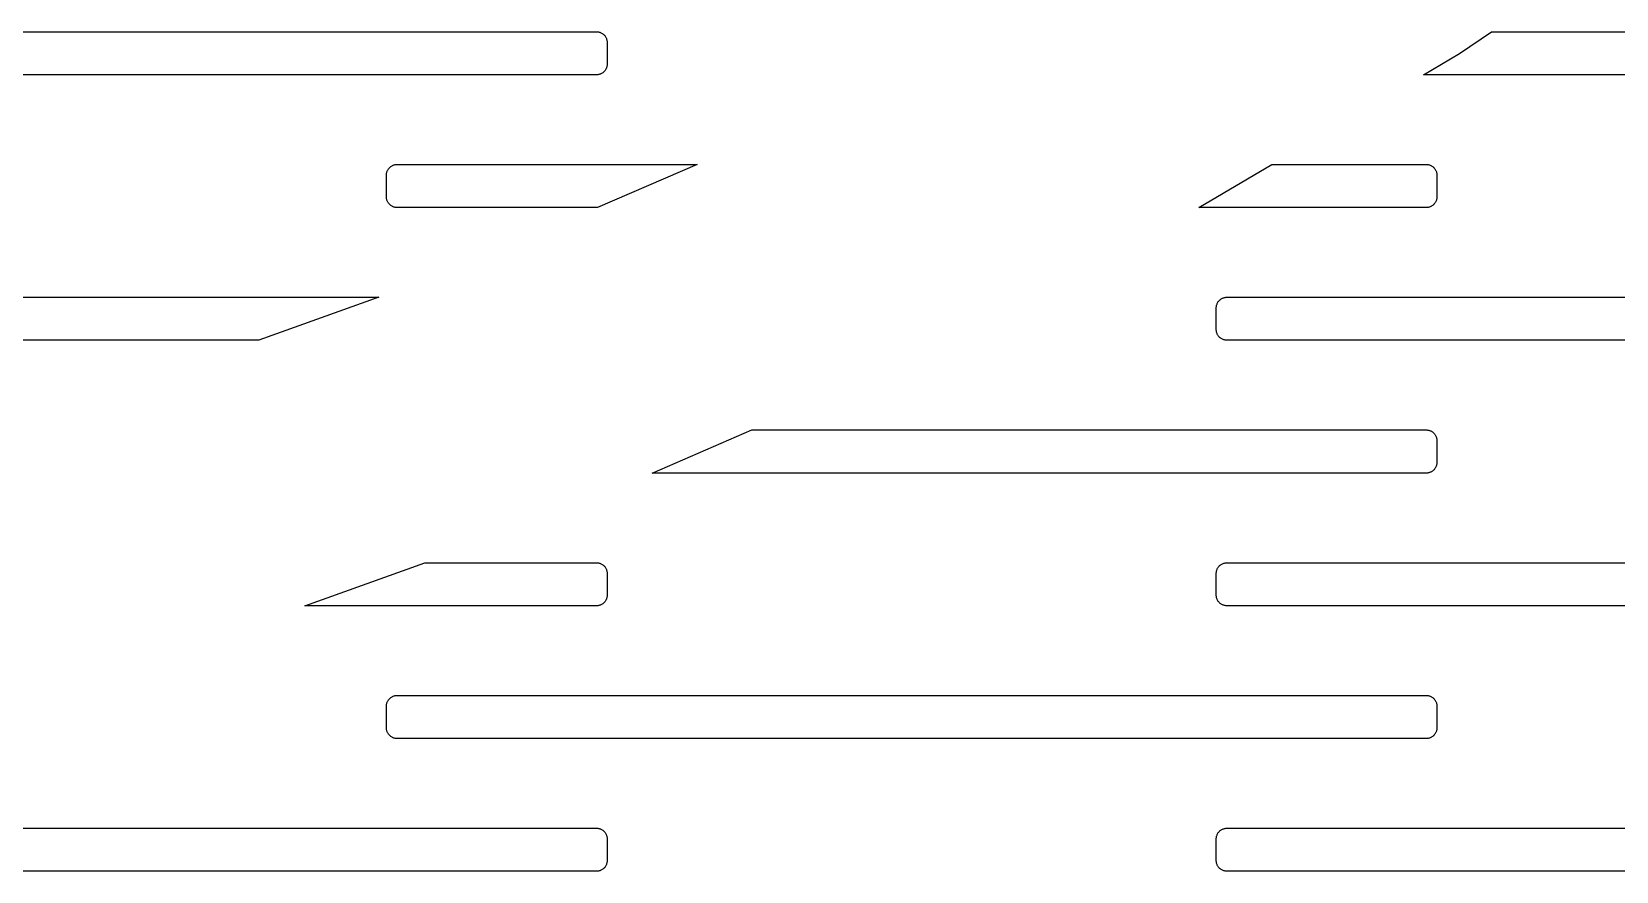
# Model space of a CAD drawing. Header units: metres. Extents: x -216 to 216, y -216 to 216.
# Drawn here: x 44.99 to 92.73, y -163.32 to -138.02 of the extents above; entities that cross this region are included whole.
import ezdxf

# ---------------------------------------------------------------- set-up
doc = ezdxf.new("R2010")
doc.units = ezdxf.units.M

msp = doc.modelspace()

# ---------------------------------------------------------------- linework, layer by layer
for p, q in [((31.0028, -138.022), (62.0028, -138.022)), ((62.0028, -138.022), (62.0232, -138.023)), ((62.0232, -138.023), (62.0435, -138.025)), ((62.0435, -138.025), (62.0637, -138.028)), ((62.0637, -138.028), (62.0836, -138.032)), ((62.0836, -138.032), (62.1032, -138.038)), ((62.1032, -138.038), (62.1224, -138.045)), ((62.1224, -138.045), (62.1412, -138.053)), ((62.1412, -138.053), (62.1594, -138.062)), ((62.1594, -138.062), (62.1769, -138.073)), ((62.1769, -138.073), (62.1938, -138.084)), ((62.1938, -138.084), (62.21, -138.097)), ((62.21, -138.097), (62.2253, -138.11)), ((62.2253, -138.11), (62.2397, -138.125)), ((62.2397, -138.125), (62.2532, -138.14)), ((62.2532, -138.14), (62.2657, -138.156)), ((62.2657, -138.156), (62.2772, -138.173)), ((62.2772, -138.173), (62.2876, -138.191)), ((62.2876, -138.191), (62.2969, -138.209)), ((62.2969, -138.209), (62.305, -138.228)), ((62.305, -138.228), (62.3119, -138.247)), ((62.3119, -138.247), (62.3176, -138.266)), ((62.3176, -138.266), (62.322, -138.286)), ((62.322, -138.286), (62.3252, -138.306)), ((62.3252, -138.306), (62.3271, -138.327)), ((62.3271, -138.327), (62.3278, -138.347)), ((62.3278, -138.347), (62.3278, -138.997)), ((88.0084, -138.679), (88.975, -138.022)), ((88.975, -138.022), (112.003, -138.022)), ((86.921, -139.322), (88.0084, -138.679)), ((62.0028, -139.322), (31.0028, -139.322)), ((62.0232, -139.322), (62.0028, -139.322)), ((62.0435, -139.32), (62.0232, -139.322)), ((62.0637, -139.316), (62.0435, -139.32)), ((62.0836, -139.312), (62.0637, -139.316)), ((62.1032, -139.306), (62.0836, -139.312)), ((62.1224, -139.299), (62.1032, -139.306)), ((62.1412, -139.291), (62.1224, -139.299)), ((62.1594, -139.282), (62.1412, -139.291)), ((62.1769, -139.272), (62.1594, -139.282)), ((62.1938, -139.26), (62.1769, -139.272)), ((62.21, -139.248), (62.1938, -139.26)), ((62.2253, -139.234), (62.21, -139.248)), ((62.2397, -139.22), (62.2253, -139.234)), ((62.2532, -139.204), (62.2397, -139.22)), ((62.2657, -139.188), (62.2532, -139.204)), ((62.2772, -139.171), (62.2657, -139.188)), ((62.2876, -139.154), (62.2772, -139.171)), ((62.2969, -139.136), (62.2876, -139.154)), ((62.305, -139.117), (62.2969, -139.136)), ((62.3119, -139.098), (62.305, -139.117)), ((62.3176, -139.078), (62.3119, -139.098)), ((62.322, -139.058), (62.3176, -139.078)), ((62.3252, -139.038), (62.322, -139.058)), ((62.3271, -139.018), (62.3252, -139.038)), ((62.3278, -138.997), (62.3271, -139.018)), ((112.003, -139.322), (86.921, -139.322)), ((55.688, -142.266), (55.6937, -142.247)), ((55.6937, -142.247), (55.7006, -142.228)), ((55.7006, -142.228), (55.7087, -142.209)), ((55.7087, -142.209), (55.718, -142.191)), ((55.718, -142.191), (55.7284, -142.173)), ((55.7284, -142.173), (55.7399, -142.156)), ((55.7399, -142.156), (55.7524, -142.14)), ((55.7524, -142.14), (55.7659, -142.125)), ((55.7659, -142.125), (55.7803, -142.11)), ((55.7803, -142.11), (55.7956, -142.097)), ((55.7956, -142.097), (55.8118, -142.084)), ((55.8118, -142.084), (55.8286, -142.073)), ((55.8286, -142.073), (55.8462, -142.062)), ((55.8462, -142.062), (55.8644, -142.053)), ((55.8644, -142.053), (55.8831, -142.045)), ((55.8831, -142.045), (55.9024, -142.038)), ((55.9024, -142.038), (55.922, -142.032)), ((55.922, -142.032), (55.9419, -142.028)), ((55.9419, -142.028), (55.9621, -142.025)), ((55.9621, -142.025), (55.9824, -142.023)), ((55.9824, -142.023), (56.0028, -142.022)), ((56.0028, -142.022), (65.0369, -142.022)), ((65.0369, -142.022), (62.0328, -143.322)), ((80.1573, -143.322), (82.3555, -142.022)), ((82.3555, -142.022), (87.0028, -142.022)), ((87.0028, -142.022), (87.0232, -142.023)), ((87.0232, -142.023), (87.0435, -142.025)), ((87.0435, -142.025), (87.0637, -142.028)), ((87.0637, -142.028), (87.0836, -142.032)), ((87.0836, -142.032), (87.1032, -142.038)), ((87.1032, -142.038), (87.1224, -142.045)), ((87.1224, -142.045), (87.1412, -142.053)), ((87.1412, -142.053), (87.1594, -142.062)), ((87.1594, -142.062), (87.1769, -142.073)), ((87.1769, -142.073), (87.1938, -142.084)), ((87.1938, -142.084), (87.21, -142.097)), ((87.21, -142.097), (87.2253, -142.11)), ((87.2253, -142.11), (87.2397, -142.125)), ((87.2397, -142.125), (87.2532, -142.14)), ((87.2532, -142.14), (87.2657, -142.156)), ((87.2657, -142.156), (87.2772, -142.173)), ((87.2772, -142.173), (87.2876, -142.191)), ((87.2876, -142.191), (87.2969, -142.209)), ((87.2969, -142.209), (87.305, -142.228)), ((87.305, -142.228), (87.3119, -142.247)), ((87.3119, -142.247), (87.3176, -142.266)), ((55.6778, -142.347), (55.6784, -142.327)), ((55.6778, -142.997), (55.6778, -142.347)), ((55.6784, -142.327), (55.6804, -142.306)), ((55.6804, -142.306), (55.6835, -142.286)), ((55.6835, -142.286), (55.688, -142.266)), ((87.3176, -142.266), (87.322, -142.286)), ((87.322, -142.286), (87.3252, -142.306)), ((87.3252, -142.306), (87.3271, -142.327)), ((87.3271, -142.327), (87.3278, -142.347)), ((87.3278, -142.347), (87.3278, -142.997)), ((55.6784, -143.018), (55.6778, -142.997)), ((55.6804, -143.038), (55.6784, -143.018)), ((55.6835, -143.058), (55.6804, -143.038)), ((55.688, -143.078), (55.6835, -143.058)), ((55.6937, -143.098), (55.688, -143.078)), ((55.7006, -143.117), (55.6937, -143.098)), ((55.7087, -143.136), (55.7006, -143.117)), ((55.718, -143.154), (55.7087, -143.136)), ((55.7284, -143.171), (55.718, -143.154)), ((55.7399, -143.188), (55.7284, -143.171)), ((55.7524, -143.204), (55.7399, -143.188)), ((55.7659, -143.22), (55.7524, -143.204)), ((55.7803, -143.234), (55.7659, -143.22)), ((87.2397, -143.22), (87.2253, -143.234)), ((87.2532, -143.204), (87.2397, -143.22)), ((87.2657, -143.188), (87.2532, -143.204)), ((87.2772, -143.171), (87.2657, -143.188)), ((87.2876, -143.154), (87.2772, -143.171)), ((87.2969, -143.136), (87.2876, -143.154)), ((87.305, -143.117), (87.2969, -143.136)), ((87.3119, -143.098), (87.305, -143.117)), ((87.3176, -143.078), (87.3119, -143.098)), ((87.322, -143.058), (87.3176, -143.078)), ((87.3252, -143.038), (87.322, -143.058)), ((87.3271, -143.018), (87.3252, -143.038)), ((87.3278, -142.997), (87.3271, -143.018)), ((55.7956, -143.248), (55.7803, -143.234)), ((55.8118, -143.26), (55.7956, -143.248)), ((55.8286, -143.272), (55.8118, -143.26)), ((55.8462, -143.282), (55.8286, -143.272)), ((55.8644, -143.291), (55.8462, -143.282)), ((55.8831, -143.299), (55.8644, -143.291)), ((55.9024, -143.306), (55.8831, -143.299)), ((55.922, -143.312), (55.9024, -143.306)), ((55.9419, -143.316), (55.922, -143.312)), ((55.9621, -143.32), (55.9419, -143.316)), ((55.9824, -143.322), (55.9621, -143.32)), ((56.0028, -143.322), (55.9824, -143.322)), ((62.0328, -143.322), (56.0028, -143.322)), ((87.0028, -143.322), (80.1573, -143.322)), ((87.0232, -143.322), (87.0028, -143.322)), ((87.0435, -143.32), (87.0232, -143.322)), ((87.0637, -143.316), (87.0435, -143.32)), ((87.0836, -143.312), (87.0637, -143.316)), ((87.1032, -143.306), (87.0836, -143.312)), ((87.1224, -143.299), (87.1032, -143.306)), ((87.1412, -143.291), (87.1224, -143.299)), ((87.1594, -143.282), (87.1412, -143.291)), ((87.1769, -143.272), (87.1594, -143.282)), ((87.1938, -143.26), (87.1769, -143.272)), ((87.21, -143.248), (87.1938, -143.26)), ((87.2253, -143.234), (87.21, -143.248)), ((31.0028, -146.022), (55.445, -146.022)), ((55.445, -146.022), (51.8341, -147.322)), ((80.7956, -146.097), (80.8118, -146.084)), ((80.8118, -146.084), (80.8287, -146.073)), ((80.8287, -146.073), (80.8462, -146.062)), ((80.8462, -146.062), (80.8644, -146.053)), ((80.8644, -146.053), (80.8831, -146.045)), ((80.8831, -146.045), (80.9024, -146.038)), ((80.9024, -146.038), (80.922, -146.032)), ((80.922, -146.032), (80.9419, -146.028)), ((80.9419, -146.028), (80.9621, -146.025)), ((80.9621, -146.025), (80.9824, -146.023)), ((80.9824, -146.023), (81.0028, -146.022)), ((81.0028, -146.022), (112.003, -146.022)), ((80.6778, -146.347), (80.6784, -146.327)), ((80.6778, -146.997), (80.6778, -146.347)), ((80.6784, -146.327), (80.6804, -146.306)), ((80.6804, -146.306), (80.6835, -146.286)), ((80.6835, -146.286), (80.688, -146.266)), ((80.688, -146.266), (80.6937, -146.247)), ((80.6937, -146.247), (80.7006, -146.228)), ((80.7006, -146.228), (80.7087, -146.209)), ((80.7087, -146.209), (80.718, -146.191)), ((80.718, -146.191), (80.7284, -146.173)), ((80.7284, -146.173), (80.7399, -146.156)), ((80.7399, -146.156), (80.7524, -146.14)), ((80.7524, -146.14), (80.7659, -146.125)), ((80.7659, -146.125), (80.7803, -146.11)), ((80.7803, -146.11), (80.7956, -146.097)), ((80.6784, -147.018), (80.6778, -146.997)), ((80.6804, -147.038), (80.6784, -147.018)), ((80.6835, -147.058), (80.6804, -147.038)), ((51.8341, -147.322), (31.0028, -147.322)), ((80.688, -147.078), (80.6835, -147.058)), ((80.6937, -147.098), (80.688, -147.078)), ((80.7006, -147.117), (80.6937, -147.098)), ((80.7087, -147.136), (80.7006, -147.117)), ((80.718, -147.154), (80.7087, -147.136)), ((80.7284, -147.171), (80.718, -147.154)), ((80.7399, -147.188), (80.7284, -147.171)), ((80.7524, -147.204), (80.7399, -147.188)), ((80.7659, -147.22), (80.7524, -147.204)), ((80.7803, -147.234), (80.7659, -147.22)), ((80.7956, -147.248), (80.7803, -147.234)), ((80.8118, -147.26), (80.7956, -147.248)), ((80.8287, -147.272), (80.8118, -147.26)), ((80.8462, -147.282), (80.8287, -147.272)), ((80.8644, -147.291), (80.8462, -147.282)), ((80.8831, -147.299), (80.8644, -147.291)), ((80.9024, -147.306), (80.8831, -147.299)), ((80.922, -147.312), (80.9024, -147.306)), ((80.9419, -147.316), (80.922, -147.312)), ((80.9621, -147.32), (80.9419, -147.316)), ((80.9824, -147.322), (80.9621, -147.32)), ((81.0028, -147.322), (80.9824, -147.322)), ((112.003, -147.322), (81.0028, -147.322)), ((63.6796, -151.322), (66.6837, -150.022)), ((66.6837, -150.022), (87.0028, -150.022)), ((87.0028, -150.022), (87.0232, -150.023)), ((87.0232, -150.023), (87.0435, -150.025)), ((87.0435, -150.025), (87.0637, -150.028)), ((87.0637, -150.028), (87.0836, -150.032)), ((87.0836, -150.032), (87.1032, -150.038)), ((87.1032, -150.038), (87.1224, -150.045)), ((87.1224, -150.045), (87.1412, -150.053)), ((87.1412, -150.053), (87.1594, -150.062)), ((87.1594, -150.062), (87.1769, -150.073)), ((87.1769, -150.073), (87.1938, -150.084)), ((87.1938, -150.084), (87.21, -150.097)), ((87.21, -150.097), (87.2253, -150.11)), ((87.2253, -150.11), (87.2397, -150.125)), ((87.2397, -150.125), (87.2532, -150.14)), ((87.2532, -150.14), (87.2657, -150.156)), ((87.2657, -150.156), (87.2772, -150.173)), ((87.2772, -150.173), (87.2876, -150.191)), ((87.2876, -150.191), (87.2969, -150.209)), ((87.2969, -150.209), (87.305, -150.228)), ((87.305, -150.228), (87.3119, -150.247)), ((87.3119, -150.247), (87.3176, -150.266)), ((87.3176, -150.266), (87.322, -150.286)), ((87.322, -150.286), (87.3252, -150.306)), ((87.3252, -150.306), (87.3271, -150.327)), ((87.3271, -150.327), (87.3278, -150.347)), ((87.3278, -150.347), (87.3278, -150.997)), ((87.0028, -151.322), (63.6796, -151.322)), ((87.0232, -151.322), (87.0028, -151.322)), ((87.0435, -151.32), (87.0232, -151.322)), ((87.0637, -151.316), (87.0435, -151.32)), ((87.0836, -151.312), (87.0637, -151.316)), ((87.1032, -151.306), (87.0836, -151.312)), ((87.1224, -151.299), (87.1032, -151.306)), ((87.1412, -151.291), (87.1224, -151.299)), ((87.1594, -151.282), (87.1412, -151.291)), ((87.1769, -151.272), (87.1594, -151.282)), ((87.1938, -151.26), (87.1769, -151.272)), ((87.21, -151.248), (87.1938, -151.26)), ((87.2253, -151.234), (87.21, -151.248)), ((87.2397, -151.22), (87.2253, -151.234)), ((87.2532, -151.204), (87.2397, -151.22)), ((87.2657, -151.188), (87.2532, -151.204)), ((87.2772, -151.171), (87.2657, -151.188)), ((87.2876, -151.154), (87.2772, -151.171)), ((87.2969, -151.136), (87.2876, -151.154)), ((87.305, -151.117), (87.2969, -151.136)), ((87.3119, -151.098), (87.305, -151.117)), ((87.3176, -151.078), (87.3119, -151.098)), ((87.322, -151.058), (87.3176, -151.078)), ((87.3252, -151.038), (87.322, -151.058)), ((87.3271, -151.018), (87.3252, -151.038)), ((87.3278, -150.997), (87.3271, -151.018)), ((53.2187, -155.322), (56.8296, -154.022)), ((56.8296, -154.022), (62.0028, -154.022)), ((62.0028, -154.022), (62.0232, -154.023)), ((62.0232, -154.023), (62.0435, -154.025)), ((62.0435, -154.025), (62.0637, -154.028)), ((62.0637, -154.028), (62.0836, -154.032)), ((62.0836, -154.032), (62.1032, -154.038)), ((62.1032, -154.038), (62.1224, -154.045)), ((62.1224, -154.045), (62.1412, -154.053)), ((62.1412, -154.053), (62.1594, -154.062)), ((62.1594, -154.062), (62.1769, -154.073)), ((62.1769, -154.073), (62.1938, -154.084)), ((62.1938, -154.084), (62.21, -154.097)), ((62.21, -154.097), (62.2253, -154.11)), ((62.2253, -154.11), (62.2397, -154.125)), ((62.2397, -154.125), (62.2532, -154.14)), ((62.2532, -154.14), (62.2657, -154.156)), ((62.2657, -154.156), (62.2772, -154.173)), ((62.2772, -154.173), (62.2876, -154.191)), ((62.2876, -154.191), (62.2969, -154.209)), ((80.7087, -154.209), (80.718, -154.191)), ((80.718, -154.191), (80.7284, -154.173)), ((80.7284, -154.173), (80.7399, -154.156)), ((80.7399, -154.156), (80.7524, -154.14)), ((80.7524, -154.14), (80.7659, -154.125)), ((80.7659, -154.125), (80.7803, -154.11)), ((80.7803, -154.11), (80.7956, -154.097)), ((80.7956, -154.097), (80.8118, -154.084)), ((80.8118, -154.084), (80.8287, -154.073)), ((80.8287, -154.073), (80.8462, -154.062)), ((80.8462, -154.062), (80.8644, -154.053)), ((80.8644, -154.053), (80.8831, -154.045)), ((80.8831, -154.045), (80.9024, -154.038)), ((80.9024, -154.038), (80.922, -154.032)), ((80.922, -154.032), (80.9419, -154.028)), ((80.9419, -154.028), (80.9621, -154.025)), ((80.9621, -154.025), (80.9824, -154.023)), ((80.9824, -154.023), (81.0028, -154.022)), ((81.0028, -154.022), (112.003, -154.022)), ((62.2969, -154.209), (62.305, -154.228)), ((62.305, -154.228), (62.3119, -154.247)), ((62.3119, -154.247), (62.3176, -154.266)), ((62.3176, -154.266), (62.322, -154.286)), ((62.322, -154.286), (62.3252, -154.306)), ((62.3252, -154.306), (62.3271, -154.327)), ((62.3271, -154.327), (62.3278, -154.347)), ((62.3278, -154.347), (62.3278, -154.997)), ((80.6778, -154.347), (80.6784, -154.327)), ((80.6778, -154.997), (80.6778, -154.347)), ((80.6784, -154.327), (80.6804, -154.306)), ((80.6804, -154.306), (80.6835, -154.286)), ((80.6835, -154.286), (80.688, -154.266)), ((80.688, -154.266), (80.6937, -154.247)), ((80.6937, -154.247), (80.7006, -154.228)), ((80.7006, -154.228), (80.7087, -154.209)), ((62.2876, -155.154), (62.2772, -155.171)), ((62.2969, -155.136), (62.2876, -155.154)), ((62.305, -155.117), (62.2969, -155.136)), ((62.3119, -155.098), (62.305, -155.117)), ((62.3176, -155.078), (62.3119, -155.098)), ((62.322, -155.058), (62.3176, -155.078)), ((62.3252, -155.038), (62.322, -155.058)), ((62.3271, -155.018), (62.3252, -155.038)), ((62.3278, -154.997), (62.3271, -155.018)), ((80.6784, -155.018), (80.6778, -154.997)), ((80.6804, -155.038), (80.6784, -155.018)), ((80.6835, -155.058), (80.6804, -155.038)), ((80.688, -155.078), (80.6835, -155.058)), ((80.6937, -155.098), (80.688, -155.078)), ((80.7006, -155.117), (80.6937, -155.098)), ((80.7087, -155.136), (80.7006, -155.117)), ((80.718, -155.154), (80.7087, -155.136)), ((80.7284, -155.171), (80.718, -155.154)), ((62.0028, -155.322), (53.2187, -155.322)), ((62.0232, -155.322), (62.0028, -155.322)), ((62.0435, -155.32), (62.0232, -155.322)), ((62.0637, -155.316), (62.0435, -155.32)), ((62.0836, -155.312), (62.0637, -155.316)), ((62.1032, -155.306), (62.0836, -155.312)), ((62.1224, -155.299), (62.1032, -155.306)), ((62.1412, -155.291), (62.1224, -155.299)), ((62.1594, -155.282), (62.1412, -155.291)), ((62.1769, -155.272), (62.1594, -155.282)), ((62.1938, -155.26), (62.1769, -155.272)), ((62.21, -155.248), (62.1938, -155.26)), ((62.2253, -155.234), (62.21, -155.248)), ((62.2397, -155.22), (62.2253, -155.234)), ((62.2532, -155.204), (62.2397, -155.22)), ((62.2657, -155.188), (62.2532, -155.204)), ((62.2772, -155.171), (62.2657, -155.188)), ((80.7399, -155.188), (80.7284, -155.171)), ((80.7524, -155.204), (80.7399, -155.188)), ((80.7659, -155.22), (80.7524, -155.204)), ((80.7803, -155.234), (80.7659, -155.22)), ((80.7956, -155.248), (80.7803, -155.234)), ((80.8118, -155.26), (80.7956, -155.248)), ((80.8287, -155.272), (80.8118, -155.26)), ((80.8462, -155.282), (80.8287, -155.272)), ((80.8644, -155.291), (80.8462, -155.282)), ((80.8831, -155.299), (80.8644, -155.291)), ((80.9024, -155.306), (80.8831, -155.299)), ((80.922, -155.312), (80.9024, -155.306)), ((80.9419, -155.316), (80.922, -155.312)), ((80.9621, -155.32), (80.9419, -155.316)), ((80.9824, -155.322), (80.9621, -155.32)), ((81.0028, -155.322), (80.9824, -155.322)), ((112.003, -155.322), (81.0028, -155.322)), ((55.6778, -158.347), (55.6784, -158.327)), ((55.6778, -158.997), (55.6778, -158.347)), ((55.6784, -158.327), (55.6804, -158.306)), ((55.6804, -158.306), (55.6835, -158.286)), ((55.6835, -158.286), (55.688, -158.266)), ((55.688, -158.266), (55.6937, -158.247)), ((55.6937, -158.247), (55.7006, -158.228)), ((55.7006, -158.228), (55.7087, -158.209)), ((55.7087, -158.209), (55.718, -158.191)), ((55.718, -158.191), (55.7284, -158.173)), ((55.7284, -158.173), (55.7399, -158.156)), ((55.7399, -158.156), (55.7524, -158.14)), ((55.7524, -158.14), (55.7659, -158.125)), ((55.7659, -158.125), (55.7803, -158.11)), ((55.7803, -158.11), (55.7956, -158.097)), ((55.7956, -158.097), (55.8118, -158.084)), ((55.8118, -158.084), (55.8286, -158.073)), ((55.8286, -158.073), (55.8462, -158.062)), ((55.8462, -158.062), (55.8644, -158.053)), ((55.8644, -158.053), (55.8831, -158.045)), ((55.8831, -158.045), (55.9024, -158.038)), ((55.9024, -158.038), (55.922, -158.032)), ((55.922, -158.032), (55.9419, -158.028)), ((55.9419, -158.028), (55.9621, -158.025)), ((55.9621, -158.025), (55.9824, -158.023)), ((55.9824, -158.023), (56.0028, -158.022)), ((56.0028, -158.022), (87.0028, -158.022)), ((87.0028, -158.022), (87.0232, -158.023)), ((87.0232, -158.023), (87.0435, -158.025)), ((87.0435, -158.025), (87.0637, -158.028)), ((87.0637, -158.028), (87.0836, -158.032)), ((87.0836, -158.032), (87.1032, -158.038)), ((87.1032, -158.038), (87.1224, -158.045)), ((87.1224, -158.045), (87.1412, -158.053)), ((87.1412, -158.053), (87.1594, -158.062)), ((87.1594, -158.062), (87.1769, -158.073)), ((87.1769, -158.073), (87.1938, -158.084)), ((87.1938, -158.084), (87.21, -158.097)), ((87.21, -158.097), (87.2253, -158.11)), ((87.2253, -158.11), (87.2397, -158.125)), ((87.2397, -158.125), (87.2532, -158.14)), ((87.2532, -158.14), (87.2657, -158.156)), ((87.2657, -158.156), (87.2772, -158.173)), ((87.2772, -158.173), (87.2876, -158.191)), ((87.2876, -158.191), (87.2969, -158.209)), ((87.2969, -158.209), (87.305, -158.228)), ((87.305, -158.228), (87.3119, -158.247)), ((87.3119, -158.247), (87.3176, -158.266)), ((87.3176, -158.266), (87.322, -158.286)), ((87.322, -158.286), (87.3252, -158.306)), ((87.3252, -158.306), (87.3271, -158.327)), ((87.3271, -158.327), (87.3278, -158.347)), ((87.3278, -158.347), (87.3278, -158.997)), ((55.6784, -159.018), (55.6778, -158.997)), ((55.6804, -159.038), (55.6784, -159.018)), ((55.6835, -159.058), (55.6804, -159.038)), ((55.688, -159.078), (55.6835, -159.058)), ((55.6937, -159.098), (55.688, -159.078)), ((55.7006, -159.117), (55.6937, -159.098)), ((55.7087, -159.136), (55.7006, -159.117)), ((55.718, -159.154), (55.7087, -159.136)), ((55.7284, -159.171), (55.718, -159.154)), ((55.7399, -159.188), (55.7284, -159.171)), ((55.7524, -159.204), (55.7399, -159.188)), ((55.7659, -159.22), (55.7524, -159.204)), ((55.7803, -159.234), (55.7659, -159.22)), ((55.7956, -159.248), (55.7803, -159.234)), ((55.8118, -159.26), (55.7956, -159.248)), ((55.8286, -159.272), (55.8118, -159.26)), ((55.8462, -159.282), (55.8286, -159.272)), ((55.8644, -159.291), (55.8462, -159.282)), ((55.8831, -159.299), (55.8644, -159.291)), ((55.9024, -159.306), (55.8831, -159.299)), ((55.922, -159.312), (55.9024, -159.306)), ((55.9419, -159.316), (55.922, -159.312)), ((55.9621, -159.32), (55.9419, -159.316)), ((55.9824, -159.322), (55.9621, -159.32)), ((56.0028, -159.322), (55.9824, -159.322)), ((87.0028, -159.322), (56.0028, -159.322)), ((87.0232, -159.322), (87.0028, -159.322)), ((87.0435, -159.32), (87.0232, -159.322)), ((87.0637, -159.316), (87.0435, -159.32)), ((87.0836, -159.312), (87.0637, -159.316)), ((87.1032, -159.306), (87.0836, -159.312)), ((87.1224, -159.299), (87.1032, -159.306)), ((87.1412, -159.291), (87.1224, -159.299)), ((87.1594, -159.282), (87.1412, -159.291)), ((87.1769, -159.272), (87.1594, -159.282)), ((87.1938, -159.26), (87.1769, -159.272)), ((87.21, -159.248), (87.1938, -159.26)), ((87.2253, -159.234), (87.21, -159.248)), ((87.2397, -159.22), (87.2253, -159.234)), ((87.2532, -159.204), (87.2397, -159.22)), ((87.2657, -159.188), (87.2532, -159.204)), ((87.2772, -159.171), (87.2657, -159.188)), ((87.2876, -159.154), (87.2772, -159.171)), ((87.2969, -159.136), (87.2876, -159.154)), ((87.305, -159.117), (87.2969, -159.136)), ((87.3119, -159.098), (87.305, -159.117)), ((87.3176, -159.078), (87.3119, -159.098)), ((87.322, -159.058), (87.3176, -159.078)), ((87.3252, -159.038), (87.322, -159.058)), ((87.3271, -159.018), (87.3252, -159.038)), ((87.3278, -158.997), (87.3271, -159.018)), ((31.0028, -162.022), (62.0028, -162.022)), ((62.0028, -162.022), (62.0232, -162.023)), ((62.0232, -162.023), (62.0435, -162.025)), ((62.0435, -162.025), (62.0637, -162.028)), ((62.0637, -162.028), (62.0836, -162.032)), ((62.0836, -162.032), (62.1032, -162.038)), ((62.1032, -162.038), (62.1224, -162.045)), ((62.1224, -162.045), (62.1412, -162.053)), ((62.1412, -162.053), (62.1594, -162.062)), ((62.1594, -162.062), (62.1769, -162.073)), ((62.1769, -162.073), (62.1938, -162.084)), ((62.1938, -162.084), (62.21, -162.097)), ((62.21, -162.097), (62.2253, -162.11)), ((62.2253, -162.11), (62.2397, -162.125)), ((62.2397, -162.125), (62.2532, -162.14)), ((62.2532, -162.14), (62.2657, -162.156)), ((62.2657, -162.156), (62.2772, -162.173)), ((62.2772, -162.173), (62.2876, -162.191)), ((62.2876, -162.191), (62.2969, -162.209)), ((62.2969, -162.209), (62.305, -162.228)), ((62.305, -162.228), (62.3119, -162.247)), ((62.3119, -162.247), (62.3176, -162.266)), ((62.3176, -162.266), (62.322, -162.286)), ((62.322, -162.286), (62.3252, -162.306)), ((62.3252, -162.306), (62.3271, -162.327)), ((80.6784, -162.327), (80.6804, -162.306)), ((80.6804, -162.306), (80.6835, -162.286)), ((80.6835, -162.286), (80.688, -162.266)), ((80.688, -162.266), (80.6937, -162.247)), ((80.6937, -162.247), (80.7006, -162.228)), ((80.7006, -162.228), (80.7087, -162.209)), ((80.7087, -162.209), (80.718, -162.191)), ((80.718, -162.191), (80.7284, -162.173)), ((80.7284, -162.173), (80.7399, -162.156)), ((80.7399, -162.156), (80.7524, -162.14)), ((80.7524, -162.14), (80.7659, -162.125)), ((80.7659, -162.125), (80.7803, -162.11)), ((80.7803, -162.11), (80.7956, -162.097)), ((80.7956, -162.097), (80.8118, -162.084)), ((80.8118, -162.084), (80.8287, -162.073)), ((80.8287, -162.073), (80.8462, -162.062)), ((80.8462, -162.062), (80.8644, -162.053)), ((80.8644, -162.053), (80.8831, -162.045)), ((80.8831, -162.045), (80.9024, -162.038)), ((80.9024, -162.038), (80.922, -162.032)), ((80.922, -162.032), (80.9419, -162.028)), ((80.9419, -162.028), (80.9621, -162.025)), ((80.9621, -162.025), (80.9824, -162.023)), ((80.9824, -162.023), (81.0028, -162.022)), ((81.0028, -162.022), (112.003, -162.022)), ((62.3271, -162.327), (62.3278, -162.347)), ((62.3278, -162.347), (62.3278, -162.997)), ((80.6778, -162.347), (80.6784, -162.327)), ((80.6778, -162.997), (80.6778, -162.347)), ((62.1938, -163.26), (62.1769, -163.272)), ((62.21, -163.248), (62.1938, -163.26)), ((62.2253, -163.234), (62.21, -163.248)), ((62.2397, -163.22), (62.2253, -163.234)), ((62.2532, -163.204), (62.2397, -163.22)), ((62.2657, -163.188), (62.2532, -163.204)), ((62.2772, -163.171), (62.2657, -163.188)), ((62.2876, -163.154), (62.2772, -163.171)), ((62.2969, -163.136), (62.2876, -163.154)), ((62.305, -163.117), (62.2969, -163.136)), ((62.3119, -163.098), (62.305, -163.117)), ((62.3176, -163.078), (62.3119, -163.098)), ((62.322, -163.058), (62.3176, -163.078)), ((62.3252, -163.038), (62.322, -163.058)), ((62.3271, -163.018), (62.3252, -163.038)), ((62.3278, -162.997), (62.3271, -163.018)), ((80.6784, -163.018), (80.6778, -162.997)), ((80.6804, -163.038), (80.6784, -163.018)), ((80.6835, -163.058), (80.6804, -163.038)), ((80.688, -163.078), (80.6835, -163.058)), ((80.6937, -163.098), (80.688, -163.078)), ((80.7006, -163.117), (80.6937, -163.098)), ((80.7087, -163.136), (80.7006, -163.117)), ((80.718, -163.154), (80.7087, -163.136)), ((80.7284, -163.171), (80.718, -163.154)), ((80.7399, -163.188), (80.7284, -163.171)), ((80.7524, -163.204), (80.7399, -163.188)), ((80.7659, -163.22), (80.7524, -163.204)), ((80.7803, -163.234), (80.7659, -163.22)), ((80.7956, -163.248), (80.7803, -163.234)), ((80.8118, -163.26), (80.7956, -163.248)), ((80.8287, -163.272), (80.8118, -163.26)), ((62.0028, -163.322), (31.0028, -163.322)), ((62.0232, -163.322), (62.0028, -163.322)), ((62.0435, -163.32), (62.0232, -163.322)), ((62.0637, -163.316), (62.0435, -163.32)), ((62.0836, -163.312), (62.0637, -163.316)), ((62.1032, -163.306), (62.0836, -163.312)), ((62.1224, -163.299), (62.1032, -163.306)), ((62.1412, -163.291), (62.1224, -163.299)), ((62.1594, -163.282), (62.1412, -163.291)), ((62.1769, -163.272), (62.1594, -163.282)), ((80.8462, -163.282), (80.8287, -163.272)), ((80.8644, -163.291), (80.8462, -163.282)), ((80.8831, -163.299), (80.8644, -163.291)), ((80.9024, -163.306), (80.8831, -163.299)), ((80.922, -163.312), (80.9024, -163.306)), ((80.9419, -163.316), (80.922, -163.312)), ((80.9621, -163.32), (80.9419, -163.316)), ((80.9824, -163.322), (80.9621, -163.32)), ((81.0028, -163.322), (80.9824, -163.322)), ((112.003, -163.322), (81.0028, -163.322))]:
    msp.add_line(p, q)

doc.saveas('drawing.dxf')
